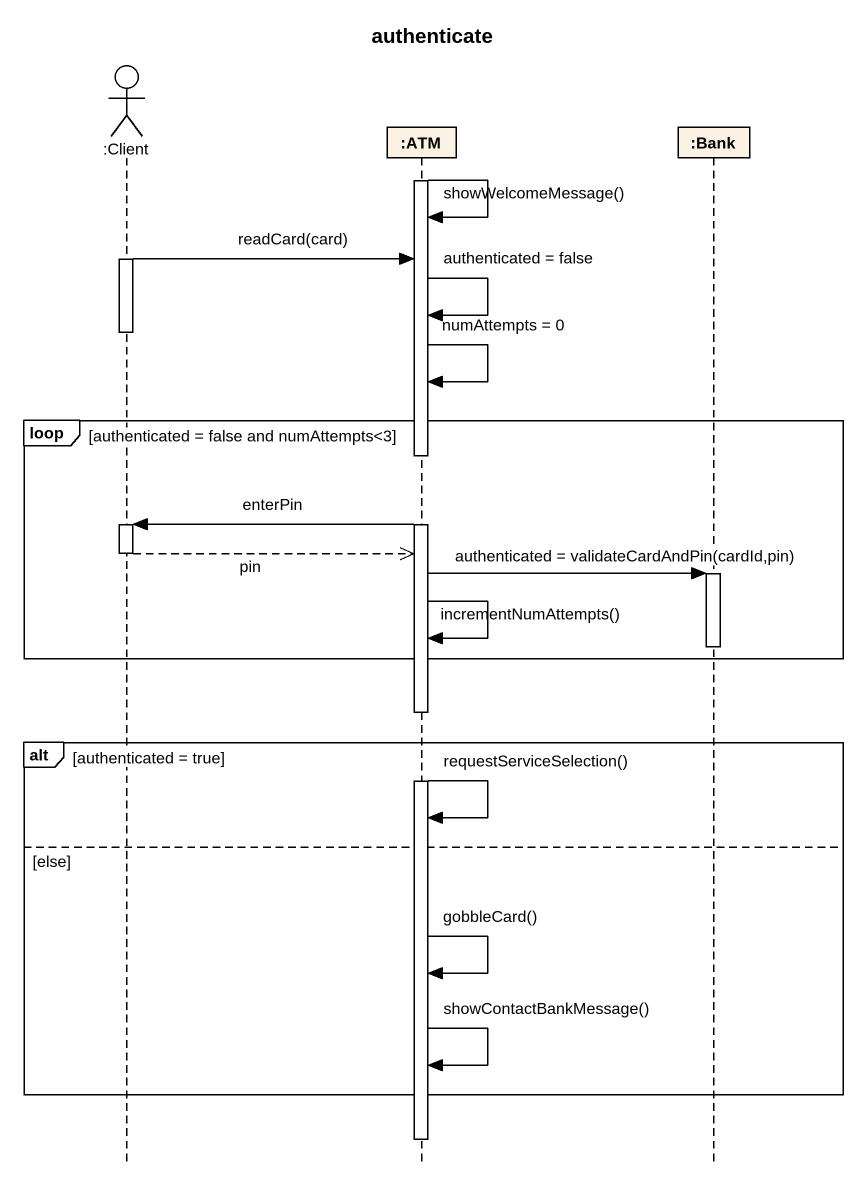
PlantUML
@startuml
title authenticate
hide footbox
actor ":Client" as Client
participant ":ATM" as ATM
participant ":Bank" as Bank

activate ATM
ATM -> ATM : showWelcomeMessage()
activate Client
Client -> ATM : readCard(card)
ATM -> ATM : authenticated = false
deactivate Client
ATM -> ATM : numAttempts = 0
loop authenticated = false and numAttempts<3
  ATM -> Client : enterPin
  activate Client
  Client -->> ATM : pin
  deactivate Client
  ATM -> Bank : authenticated = validateCardAndPin(cardId,pin)
  activate Bank
  ATM -> ATM : incrementNumAttempts()
  deactivate Bank
end
alt authenticated = true
  ATM -> ATM : requestServiceSelection()
else else
  ATM -> ATM : gobbleCard()
  ATM -> ATM : showContactBankMessage()
end
deactivate ATM
@enduml
